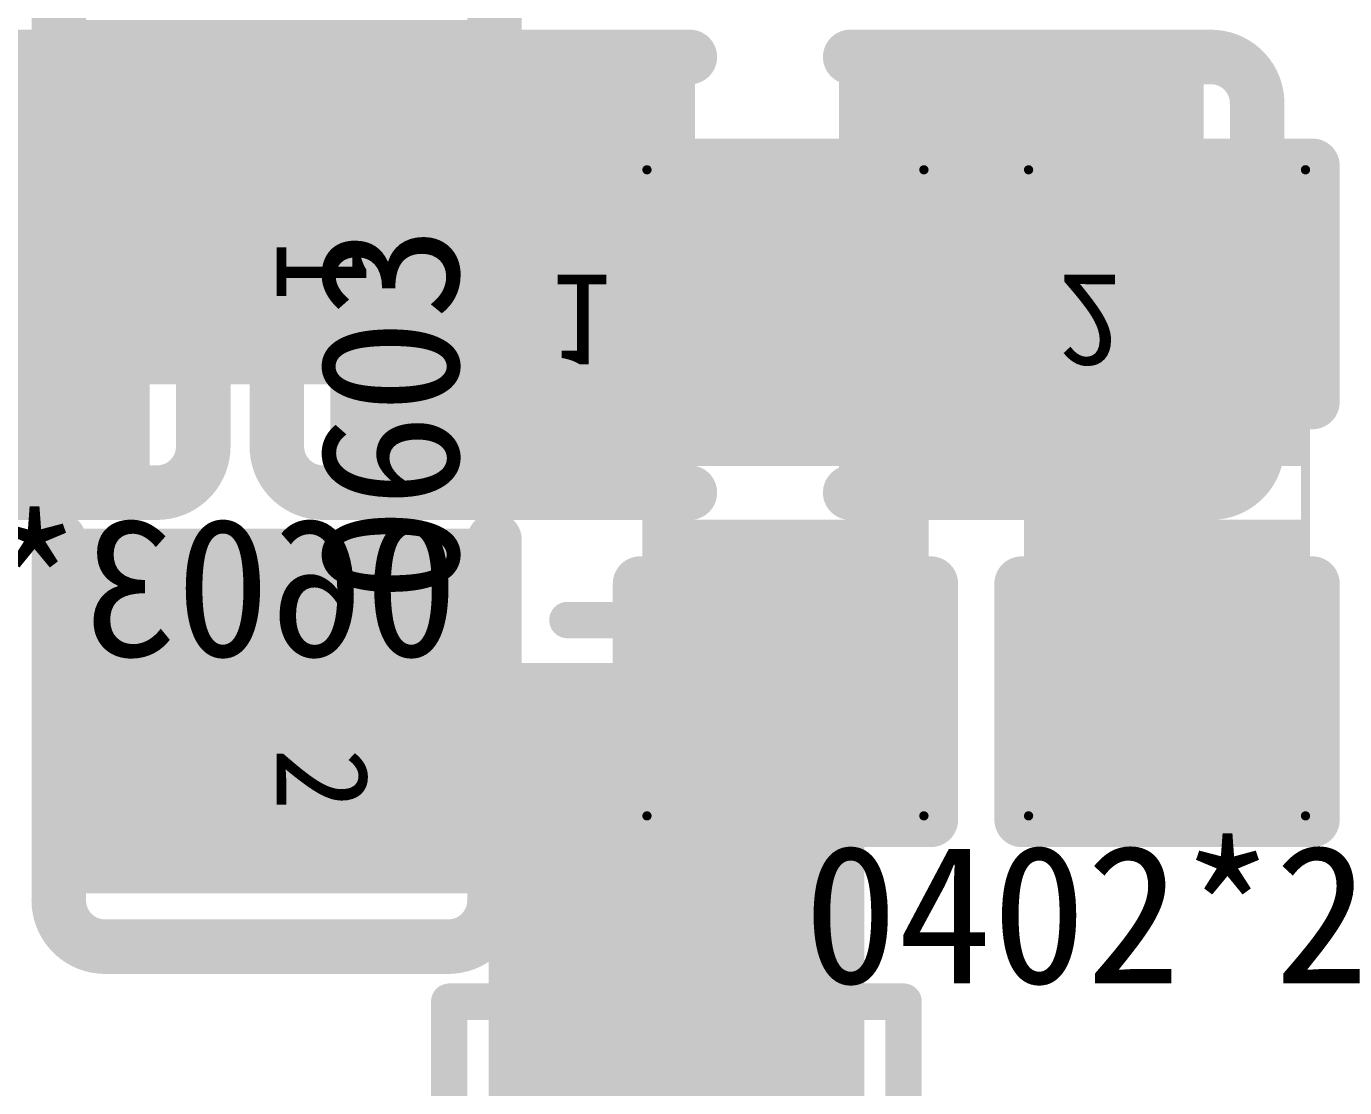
# Model space of a CAD drawing. Header units: millimetres. Extents: x 7.33 to 10.08, y 7.01 to 8.78.
# Drawn here: x 9.7102 to 9.8531, y 8.476 to 8.591 of the extents above; entities that cross this region are included whole.
import ezdxf

# ---------------------------------------------------------------- set-up
doc = ezdxf.new("R2010")
doc.units = ezdxf.units.MM
doc.header["$MEASUREMENT"] = 0
for name, color, linetype in [('BottomLayer', 5, 'Continuous'), ('BottomOverlay', 54, 'Continuous'), ('BottomPaste', 16, 'Continuous'), ('BottomSolder', 6, 'Continuous'), ('Mechanical1', 6, 'Continuous'), ('Mechanical13', 56, 'Continuous'), ('Mechanical16', 56, 'Continuous'), ('Mechanical20', 56, 'Continuous'), ('Mechanical5', 56, 'Continuous'), ('TopLayer', 1, 'Continuous'), ('TopOverlay', 2, 'Continuous'), ('TopPaste', 8, 'Continuous'), ('TopSolder', 216, 'Continuous')]:
    doc.layers.add(name, color=color, linetype=linetype)

# ---------------------------------------------------------------- blocks, each defined once
blk = doc.blocks.new('R0402_134')
at = {"layer": 'Mechanical16'}
for points, const_width in [([(-0.03543, 0.01575), (-0.00984, 0.01575)], 0.00591), ([(-0.03543, 0.01575), (-0.03543, -0.01575)], 0.00591), ([(0.00984, 0.01575), (0.03543, 0.01575)], 0.00591), ([(0.03543, 0.01575), (0.03543, -0.01575)], 0.00591), ([(-0.035, 0.015), (0.035, 0.015)], 0.001), ([(-0.035, 0.015), (-0.035, -0.015)], 0.001), ([(0.035, 0.015), (0.035, -0.015)], 0.001), ([(-0.03543, -0.01575), (-0.00984, -0.01575)], 0.00591), ([(0.00984, -0.01575), (0.03543, -0.01575)], 0.00591), ([(-0.035, -0.015), (0.035, -0.015)], 0.001)]:
    blk.add_lwpolyline(points, dxfattribs=dict(at, const_width=const_width))
for points, const_width in [([(-0.03691, 0.01575, 1), (-0.03395, 0.01575, 1)], 0.00295), ([(-0.03691, 0.01575, 1), (-0.03395, 0.01575, 1)], 0.00295), ([(-0.01132, 0.01575, 1), (-0.00836, 0.01575, 1)], 0.00295), ([(0.00836, 0.01575, 1), (0.01132, 0.01575, 1)], 0.00295), ([(0.03395, 0.01575, 1), (0.03691, 0.01575, 1)], 0.00295), ([(0.03395, 0.01575, 1), (0.03691, 0.01575, 1)], 0.00295), ([(-0.03525, 0.015, 1), (-0.03475, 0.015, 1)], 0.0005), ([(-0.03525, 0.015, 1), (-0.03475, 0.015, 1)], 0.0005), ([(0.03475, 0.015, 1), (0.03525, 0.015, 1)], 0.0005), ([(0.03475, 0.015, 1), (0.03525, 0.015, 1)], 0.0005), ([(-0.03691, -0.01575, 1), (-0.03395, -0.01575, 1)], 0.00295), ([(-0.03691, -0.01575, 1), (-0.03395, -0.01575, 1)], 0.00295), ([(-0.01132, -0.01575, 1), (-0.00836, -0.01575, 1)], 0.00295), ([(0.00836, -0.01575, 1), (0.01132, -0.01575, 1)], 0.00295), ([(0.03395, -0.01575, 1), (0.03691, -0.01575, 1)], 0.00295), ([(0.03395, -0.01575, 1), (0.03691, -0.01575, 1)], 0.00295), ([(-0.03525, -0.015, 1), (-0.03475, -0.015, 1)], 0.0005), ([(-0.03525, -0.015, 1), (-0.03475, -0.015, 1)], 0.0005), ([(0.03475, -0.015, 1), (0.03525, -0.015, 1)], 0.0005), ([(0.03475, -0.015, 1), (0.03525, -0.015, 1)], 0.0005)]:
    blk.add_lwpolyline(points, format="xyb", close=True, dxfattribs=dict(at, const_width=const_width))
at = {"layer": 'TopLayer'}
for points in [[(-0.0069, 0.01082), (-0.02855, 0.01082), (-0.0069, -0.01082), (-0.02855, -0.01082)], [(0.02855, 0.01082), (0.0069, 0.01082), (0.02855, -0.01082), (0.0069, -0.01082)]]:
    blk.add_solid(points, dxfattribs=at)
at = {"layer": 'TopOverlay', "const_width": 0.00591}
for points in [[(-0.03543, 0.01575), (-0.03543, -0.01575)], [(-0.03543, 0.01575), (-0.00984, 0.01575)], [(0.00984, 0.01575), (0.03543, 0.01575)], [(0.03543, 0.01575), (0.03543, -0.01575)], [(-0.03543, -0.01575), (-0.00984, -0.01575)], [(0.00984, -0.01575), (0.03543, -0.01575)]]:
    blk.add_lwpolyline(points, dxfattribs=at)
at = {"layer": 'TopOverlay', "const_width": 0.00295}
for points in [[(-0.03691, 0.01575, 1), (-0.03395, 0.01575, 1)], [(-0.03691, 0.01575, 1), (-0.03395, 0.01575, 1)], [(-0.01132, 0.01575, 1), (-0.00836, 0.01575, 1)], [(0.00836, 0.01575, 1), (0.01132, 0.01575, 1)], [(0.03395, 0.01575, 1), (0.03691, 0.01575, 1)], [(0.03395, 0.01575, 1), (0.03691, 0.01575, 1)], [(-0.03691, -0.01575, 1), (-0.03395, -0.01575, 1)], [(-0.03691, -0.01575, 1), (-0.03395, -0.01575, 1)], [(-0.01132, -0.01575, 1), (-0.00836, -0.01575, 1)], [(0.00836, -0.01575, 1), (0.01132, -0.01575, 1)], [(0.03395, -0.01575, 1), (0.03691, -0.01575, 1)], [(0.03395, -0.01575, 1), (0.03691, -0.01575, 1)]]:
    blk.add_lwpolyline(points, format="xyb", close=True, dxfattribs=at)
at = {"layer": 'TopPaste'}
for points in [[(-0.0069, 0.01082), (-0.02855, 0.01082), (-0.0069, -0.01082), (-0.02855, -0.01082)], [(0.02855, 0.01082), (0.0069, 0.01082), (0.02855, -0.01082), (0.0069, -0.01082)]]:
    blk.add_solid(points, dxfattribs=at)
at = {"layer": 'TopSolder'}
for points in [[(-0.0029, 0.01482), (-0.03254, 0.01482), (-0.0029, -0.01482), (-0.03254, -0.01482)], [(0.03254, 0.01482), (0.0029, 0.01482), (0.03254, -0.01482), (0.0029, -0.01482)]]:
    blk.add_solid(points, dxfattribs=at)
blk = doc.blocks.new('R0402_138')
at = {"layer": 'Mechanical16'}
for points, const_width in [([(-0.03543, 0.01575), (-0.00984, 0.01575)], 0.00591), ([(-0.03543, 0.01575), (-0.03543, -0.01575)], 0.00591), ([(0.00984, 0.01575), (0.03543, 0.01575)], 0.00591), ([(0.03543, 0.01575), (0.03543, -0.01575)], 0.00591), ([(-0.035, 0.015), (0.035, 0.015)], 0.001), ([(-0.035, 0.015), (-0.035, -0.015)], 0.001), ([(0.035, 0.015), (0.035, -0.015)], 0.001), ([(-0.03543, -0.01575), (-0.00984, -0.01575)], 0.00591), ([(0.00984, -0.01575), (0.03543, -0.01575)], 0.00591), ([(-0.035, -0.015), (0.035, -0.015)], 0.001)]:
    blk.add_lwpolyline(points, dxfattribs=dict(at, const_width=const_width))
for points, const_width in [([(-0.03691, 0.01575, 1), (-0.03395, 0.01575, 1)], 0.00295), ([(-0.03691, 0.01575, 1), (-0.03395, 0.01575, 1)], 0.00295), ([(-0.01132, 0.01575, 1), (-0.00836, 0.01575, 1)], 0.00295), ([(0.00836, 0.01575, 1), (0.01132, 0.01575, 1)], 0.00295), ([(0.03395, 0.01575, 1), (0.03691, 0.01575, 1)], 0.00295), ([(0.03395, 0.01575, 1), (0.03691, 0.01575, 1)], 0.00295), ([(-0.03525, 0.015, 1), (-0.03475, 0.015, 1)], 0.0005), ([(-0.03525, 0.015, 1), (-0.03475, 0.015, 1)], 0.0005), ([(0.03475, 0.015, 1), (0.03525, 0.015, 1)], 0.0005), ([(0.03475, 0.015, 1), (0.03525, 0.015, 1)], 0.0005), ([(-0.03691, -0.01575, 1), (-0.03395, -0.01575, 1)], 0.00295), ([(-0.03691, -0.01575, 1), (-0.03395, -0.01575, 1)], 0.00295), ([(-0.01132, -0.01575, 1), (-0.00836, -0.01575, 1)], 0.00295), ([(0.00836, -0.01575, 1), (0.01132, -0.01575, 1)], 0.00295), ([(0.03395, -0.01575, 1), (0.03691, -0.01575, 1)], 0.00295), ([(0.03395, -0.01575, 1), (0.03691, -0.01575, 1)], 0.00295), ([(-0.03525, -0.015, 1), (-0.03475, -0.015, 1)], 0.0005), ([(-0.03525, -0.015, 1), (-0.03475, -0.015, 1)], 0.0005), ([(0.03475, -0.015, 1), (0.03525, -0.015, 1)], 0.0005), ([(0.03475, -0.015, 1), (0.03525, -0.015, 1)], 0.0005)]:
    blk.add_lwpolyline(points, format="xyb", close=True, dxfattribs=dict(at, const_width=const_width))
at = {"layer": 'TopLayer'}
for points in [[(-0.0069, 0.01082), (-0.02855, 0.01082), (-0.0069, -0.01082), (-0.02855, -0.01082)], [(0.02855, 0.01082), (0.0069, 0.01082), (0.02855, -0.01082), (0.0069, -0.01082)]]:
    blk.add_solid(points, dxfattribs=at)
at = {"layer": 'TopOverlay', "const_width": 0.00591}
for points in [[(-0.03543, 0.01575), (-0.03543, -0.01575)], [(-0.03543, 0.01575), (-0.00984, 0.01575)], [(0.00984, 0.01575), (0.03543, 0.01575)], [(0.03543, 0.01575), (0.03543, -0.01575)], [(-0.03543, -0.01575), (-0.00984, -0.01575)], [(0.00984, -0.01575), (0.03543, -0.01575)]]:
    blk.add_lwpolyline(points, dxfattribs=at)
at = {"layer": 'TopOverlay', "const_width": 0.00295}
for points in [[(-0.03691, 0.01575, 1), (-0.03395, 0.01575, 1)], [(-0.03691, 0.01575, 1), (-0.03395, 0.01575, 1)], [(-0.01132, 0.01575, 1), (-0.00836, 0.01575, 1)], [(0.00836, 0.01575, 1), (0.01132, 0.01575, 1)], [(0.03395, 0.01575, 1), (0.03691, 0.01575, 1)], [(0.03395, 0.01575, 1), (0.03691, 0.01575, 1)], [(-0.03691, -0.01575, 1), (-0.03395, -0.01575, 1)], [(-0.03691, -0.01575, 1), (-0.03395, -0.01575, 1)], [(-0.01132, -0.01575, 1), (-0.00836, -0.01575, 1)], [(0.00836, -0.01575, 1), (0.01132, -0.01575, 1)], [(0.03395, -0.01575, 1), (0.03691, -0.01575, 1)], [(0.03395, -0.01575, 1), (0.03691, -0.01575, 1)]]:
    blk.add_lwpolyline(points, format="xyb", close=True, dxfattribs=at)
at = {"layer": 'TopPaste'}
for points in [[(-0.0069, 0.01082), (-0.02855, 0.01082), (-0.0069, -0.01082), (-0.02855, -0.01082)], [(0.02855, 0.01082), (0.0069, 0.01082), (0.02855, -0.01082), (0.0069, -0.01082)]]:
    blk.add_solid(points, dxfattribs=at)
at = {"layer": 'TopSolder'}
for points in [[(-0.0029, 0.01482), (-0.03254, 0.01482), (-0.0029, -0.01482), (-0.03254, -0.01482)], [(0.03254, 0.01482), (0.0029, 0.01482), (0.03254, -0.01482), (0.0029, -0.01482)]]:
    blk.add_solid(points, dxfattribs=at)
blk = doc.blocks.new('C0603_426')
at = {"layer": 'Mechanical16', "const_width": 0.00591}
for points in [[(-0.0531, 0.0186, -0.414214), (-0.0481, 0.0236)], [(0.0481, 0.0236, -0.414214), (0.0531, 0.0186)], [(-0.0481, -0.0236, -0.414214), (-0.0531, -0.0186)], [(0.0531, -0.0186, -0.414214), (0.0481, -0.0236)]]:
    blk.add_lwpolyline(points, format="xyb", dxfattribs=at)
for points in [[(-0.0481, 0.0236), (-0.00836, 0.0236)], [(0.00902, 0.0236), (0.0481, 0.0236)], [(-0.0531, 0.0186), (-0.0531, -0.0186)], [(0.0531, 0.0186), (0.0531, -0.0186)], [(-0.0481, -0.0236), (-0.00836, -0.0236)], [(0.00902, -0.0236), (0.0481, -0.0236)]]:
    blk.add_lwpolyline(points, dxfattribs=at)
at = {"layer": 'Mechanical16', "const_width": 0.00296}
for points in [[(-0.04958, 0.0236, 1), (-0.04662, 0.0236, 1)], [(-0.04958, 0.0236, 1), (-0.04662, 0.0236, 1)], [(-0.00984, 0.0236, 1), (-0.00688, 0.0236, 1)], [(0.00754, 0.0236, 1), (0.0105, 0.0236, 1)], [(0.04662, 0.0236, 1), (0.04958, 0.0236, 1)], [(0.04662, 0.0236, 1), (0.04958, 0.0236, 1)], [(-0.05458, 0.0186, 1), (-0.05162, 0.0186, 1)], [(-0.05458, 0.0186, 1), (-0.05162, 0.0186, 1)], [(0.05162, 0.0186, 1), (0.05458, 0.0186, 1)], [(0.05162, 0.0186, 1), (0.05458, 0.0186, 1)], [(-0.05458, -0.0186, 1), (-0.05162, -0.0186, 1)], [(-0.05458, -0.0186, 1), (-0.05162, -0.0186, 1)], [(0.05162, -0.0186, 1), (0.05458, -0.0186, 1)], [(0.05162, -0.0186, 1), (0.05458, -0.0186, 1)], [(-0.04958, -0.0236, 1), (-0.04662, -0.0236, 1)], [(-0.04958, -0.0236, 1), (-0.04662, -0.0236, 1)], [(-0.00984, -0.0236, 1), (-0.00688, -0.0236, 1)], [(0.00754, -0.0236, 1), (0.0105, -0.0236, 1)], [(0.04662, -0.0236, 1), (0.04958, -0.0236, 1)], [(0.04662, -0.0236, 1), (0.04958, -0.0236, 1)]]:
    blk.add_lwpolyline(points, format="xyb", close=True, dxfattribs=at)
at = {"layer": 'TopLayer'}
for points in [[(-0.01181, 0.01771), (-0.04331, 0.01771), (-0.01181, -0.01771), (-0.04331, -0.01771)], [(0.04331, 0.01771), (0.01181, 0.01771), (0.04331, -0.01771), (0.01181, -0.01771)]]:
    blk.add_solid(points, dxfattribs=at)
at = {"layer": 'TopOverlay', "const_width": 0.00591}
for points in [[(-0.0531, 0.0186, -0.414214), (-0.0481, 0.0236)], [(0.0481, 0.0236, -0.414214), (0.0531, 0.0186)], [(-0.0481, -0.0236, -0.414214), (-0.0531, -0.0186)], [(0.0531, -0.0186, -0.414214), (0.0481, -0.0236)]]:
    blk.add_lwpolyline(points, format="xyb", dxfattribs=at)
for points in [[(-0.0481, 0.0236), (-0.00836, 0.0236)], [(0.00902, 0.0236), (0.0481, 0.0236)], [(-0.0531, 0.0186), (-0.0531, -0.0186)], [(0.0531, 0.0186), (0.0531, -0.0186)], [(-0.0481, -0.0236), (-0.00836, -0.0236)], [(0.00902, -0.0236), (0.0481, -0.0236)]]:
    blk.add_lwpolyline(points, dxfattribs=at)
at = {"layer": 'TopOverlay', "const_width": 0.00296}
for points in [[(-0.04958, 0.0236, 1), (-0.04662, 0.0236, 1)], [(-0.04958, 0.0236, 1), (-0.04662, 0.0236, 1)], [(-0.00984, 0.0236, 1), (-0.00688, 0.0236, 1)], [(0.00754, 0.0236, 1), (0.0105, 0.0236, 1)], [(0.04662, 0.0236, 1), (0.04958, 0.0236, 1)], [(0.04662, 0.0236, 1), (0.04958, 0.0236, 1)], [(-0.05458, 0.0186, 1), (-0.05162, 0.0186, 1)], [(-0.05458, 0.0186, 1), (-0.05162, 0.0186, 1)], [(0.05162, 0.0186, 1), (0.05458, 0.0186, 1)], [(0.05162, 0.0186, 1), (0.05458, 0.0186, 1)], [(-0.05458, -0.0186, 1), (-0.05162, -0.0186, 1)], [(-0.05458, -0.0186, 1), (-0.05162, -0.0186, 1)], [(0.05162, -0.0186, 1), (0.05458, -0.0186, 1)], [(0.05162, -0.0186, 1), (0.05458, -0.0186, 1)], [(-0.04958, -0.0236, 1), (-0.04662, -0.0236, 1)], [(-0.04958, -0.0236, 1), (-0.04662, -0.0236, 1)], [(-0.00984, -0.0236, 1), (-0.00688, -0.0236, 1)], [(0.00754, -0.0236, 1), (0.0105, -0.0236, 1)], [(0.04662, -0.0236, 1), (0.04958, -0.0236, 1)], [(0.04662, -0.0236, 1), (0.04958, -0.0236, 1)]]:
    blk.add_lwpolyline(points, format="xyb", close=True, dxfattribs=at)
at = {"layer": 'TopPaste'}
for points in [[(-0.01181, 0.01771), (-0.04331, 0.01771), (-0.01181, -0.01771), (-0.04331, -0.01771)], [(0.04331, 0.01771), (0.01181, 0.01771), (0.04331, -0.01771), (0.01181, -0.01771)]]:
    blk.add_solid(points, dxfattribs=at)
at = {"layer": 'TopSolder'}
for points in [[(-0.00781, 0.02171), (-0.04731, 0.02171), (-0.00781, -0.02171), (-0.04731, -0.02171)], [(0.04731, 0.02171), (0.00781, 0.02171), (0.04731, -0.02171), (0.00781, -0.02171)]]:
    blk.add_solid(points, dxfattribs=at)
at = {"layer": 'Mechanical20'}
for s, p in [('1', (-0.02356, 0)), ('2', (0.03156, 0))]:
    blk.add_text(s, height=0.01, dxfattribs=at).set_placement(p)
blk = doc.blocks.new('C0603_B_432')
at = {"layer": 'BottomLayer'}
for points in [[(-0.01181, 0.01771), (-0.04331, 0.01771), (-0.01181, -0.01771), (-0.04331, -0.01771)], [(0.04331, 0.01771), (0.01181, 0.01771), (0.04331, -0.01771), (0.01181, -0.01771)]]:
    blk.add_solid(points, dxfattribs=at)
at = {"layer": 'BottomOverlay', "const_width": 0.00591}
for points in [[(-0.0531, 0.0186, -0.414214), (-0.0481, 0.0236)], [(0.0481, 0.0236, -0.414214), (0.0531, 0.0186)], [(-0.0481, -0.0236, -0.414214), (-0.0531, -0.0186)], [(0.0531, -0.0186, -0.414214), (0.0481, -0.0236)]]:
    blk.add_lwpolyline(points, format="xyb", dxfattribs=at)
for points in [[(-0.0481, 0.0236), (-0.00836, 0.0236)], [(0.00902, 0.0236), (0.0481, 0.0236)], [(-0.0531, -0.0186), (-0.0531, 0.0186)], [(0.0531, -0.0186), (0.0531, 0.0186)], [(-0.0481, -0.0236), (-0.00836, -0.0236)], [(0.00902, -0.0236), (0.0481, -0.0236)]]:
    blk.add_lwpolyline(points, dxfattribs=at)
at = {"layer": 'BottomOverlay', "const_width": 0.00296}
for points in [[(-0.04958, 0.0236, 1), (-0.04662, 0.0236, 1)], [(-0.04958, 0.0236, 1), (-0.04662, 0.0236, 1)], [(-0.00984, 0.0236, 1), (-0.00688, 0.0236, 1)], [(0.00754, 0.0236, 1), (0.0105, 0.0236, 1)], [(0.04662, 0.0236, 1), (0.04958, 0.0236, 1)], [(0.04662, 0.0236, 1), (0.04958, 0.0236, 1)], [(-0.05458, 0.0186, 1), (-0.05162, 0.0186, 1)], [(-0.05458, 0.0186, 1), (-0.05162, 0.0186, 1)], [(0.05162, 0.0186, 1), (0.05458, 0.0186, 1)], [(0.05162, 0.0186, 1), (0.05458, 0.0186, 1)], [(-0.05458, -0.0186, 1), (-0.05162, -0.0186, 1)], [(-0.05458, -0.0186, 1), (-0.05162, -0.0186, 1)], [(0.05162, -0.0186, 1), (0.05458, -0.0186, 1)], [(0.05162, -0.0186, 1), (0.05458, -0.0186, 1)], [(-0.04958, -0.0236, 1), (-0.04662, -0.0236, 1)], [(-0.04958, -0.0236, 1), (-0.04662, -0.0236, 1)], [(-0.00984, -0.0236, 1), (-0.00688, -0.0236, 1)], [(0.00754, -0.0236, 1), (0.0105, -0.0236, 1)], [(0.04662, -0.0236, 1), (0.04958, -0.0236, 1)], [(0.04662, -0.0236, 1), (0.04958, -0.0236, 1)]]:
    blk.add_lwpolyline(points, format="xyb", close=True, dxfattribs=at)
at = {"layer": 'BottomPaste'}
for points in [[(-0.01181, 0.01771), (-0.04331, 0.01771), (-0.01181, -0.01771), (-0.04331, -0.01771)], [(0.04331, 0.01771), (0.01181, 0.01771), (0.04331, -0.01771), (0.01181, -0.01771)]]:
    blk.add_solid(points, dxfattribs=at)
at = {"layer": 'BottomSolder'}
for points in [[(-0.00781, 0.02171), (-0.04731, 0.02171), (-0.00781, -0.02171), (-0.04731, -0.02171)], [(0.04731, 0.02171), (0.00781, 0.02171), (0.04731, -0.02171), (0.00781, -0.02171)]]:
    blk.add_solid(points, dxfattribs=at)
at = {"layer": 'Mechanical16', "const_width": 0.00591}
for points in [[(-0.0531, 0.0186, -0.414214), (-0.0481, 0.0236)], [(0.0481, 0.0236, -0.414214), (0.0531, 0.0186)], [(-0.0481, -0.0236, -0.414214), (-0.0531, -0.0186)], [(0.0531, -0.0186, -0.414214), (0.0481, -0.0236)]]:
    blk.add_lwpolyline(points, format="xyb", dxfattribs=at)
for points in [[(-0.0481, 0.0236), (-0.00836, 0.0236)], [(0.00902, 0.0236), (0.0481, 0.0236)], [(-0.0531, -0.0186), (-0.0531, 0.0186)], [(0.0531, -0.0186), (0.0531, 0.0186)], [(-0.0481, -0.0236), (-0.00836, -0.0236)], [(0.00902, -0.0236), (0.0481, -0.0236)]]:
    blk.add_lwpolyline(points, dxfattribs=at)
at = {"layer": 'Mechanical16', "const_width": 0.00296}
for points in [[(-0.04958, 0.0236, 1), (-0.04662, 0.0236, 1)], [(-0.04958, 0.0236, 1), (-0.04662, 0.0236, 1)], [(-0.00984, 0.0236, 1), (-0.00688, 0.0236, 1)], [(0.00754, 0.0236, 1), (0.0105, 0.0236, 1)], [(0.04662, 0.0236, 1), (0.04958, 0.0236, 1)], [(0.04662, 0.0236, 1), (0.04958, 0.0236, 1)], [(-0.05458, 0.0186, 1), (-0.05162, 0.0186, 1)], [(-0.05458, 0.0186, 1), (-0.05162, 0.0186, 1)], [(0.05162, 0.0186, 1), (0.05458, 0.0186, 1)], [(0.05162, 0.0186, 1), (0.05458, 0.0186, 1)], [(-0.05458, -0.0186, 1), (-0.05162, -0.0186, 1)], [(-0.05458, -0.0186, 1), (-0.05162, -0.0186, 1)], [(0.05162, -0.0186, 1), (0.05458, -0.0186, 1)], [(0.05162, -0.0186, 1), (0.05458, -0.0186, 1)], [(-0.04958, -0.0236, 1), (-0.04662, -0.0236, 1)], [(-0.04958, -0.0236, 1), (-0.04662, -0.0236, 1)], [(-0.00984, -0.0236, 1), (-0.00688, -0.0236, 1)], [(0.00754, -0.0236, 1), (0.0105, -0.0236, 1)], [(0.04662, -0.0236, 1), (0.04958, -0.0236, 1)], [(0.04662, -0.0236, 1), (0.04958, -0.0236, 1)]]:
    blk.add_lwpolyline(points, format="xyb", close=True, dxfattribs=at)
at = {"layer": 'Mechanical20', "text_generation_flag": 2}
for s, p in [('1', (-0.02356, 0)), ('2', (0.03156, 0))]:
    blk.add_text(s, height=0.01, rotation=180, dxfattribs=at).set_placement(p)
blk = doc.blocks.new('C0603_B_441')
at = {"layer": 'BottomLayer'}
for points in [[(-0.01181, 0.01771), (-0.04331, 0.01771), (-0.01181, -0.01771), (-0.04331, -0.01771)], [(0.04331, 0.01771), (0.01181, 0.01771), (0.04331, -0.01771), (0.01181, -0.01771)]]:
    blk.add_solid(points, dxfattribs=at)
at = {"layer": 'BottomOverlay', "const_width": 0.00591}
for points in [[(-0.0531, 0.0186, -0.414214), (-0.0481, 0.0236)], [(0.0481, 0.0236, -0.414214), (0.0531, 0.0186)], [(-0.0481, -0.0236, -0.414214), (-0.0531, -0.0186)], [(0.0531, -0.0186, -0.414214), (0.0481, -0.0236)]]:
    blk.add_lwpolyline(points, format="xyb", dxfattribs=at)
for points in [[(-0.00836, 0.0236), (-0.0481, 0.0236)], [(0.0481, 0.0236), (0.00902, 0.0236)], [(-0.0531, 0.0186), (-0.0531, -0.0186)], [(0.0531, 0.0186), (0.0531, -0.0186)], [(-0.00836, -0.0236), (-0.0481, -0.0236)], [(0.0481, -0.0236), (0.00902, -0.0236)]]:
    blk.add_lwpolyline(points, dxfattribs=at)
at = {"layer": 'BottomOverlay', "const_width": 0.00296}
for points in [[(-0.04958, 0.0236, 1), (-0.04662, 0.0236, 1)], [(-0.04958, 0.0236, 1), (-0.04662, 0.0236, 1)], [(-0.00984, 0.0236, 1), (-0.00688, 0.0236, 1)], [(0.00754, 0.0236, 1), (0.0105, 0.0236, 1)], [(0.04662, 0.0236, 1), (0.04958, 0.0236, 1)], [(0.04662, 0.0236, 1), (0.04958, 0.0236, 1)], [(-0.05458, 0.0186, 1), (-0.05162, 0.0186, 1)], [(-0.05458, 0.0186, 1), (-0.05162, 0.0186, 1)], [(0.05162, 0.0186, 1), (0.05458, 0.0186, 1)], [(0.05162, 0.0186, 1), (0.05458, 0.0186, 1)], [(-0.05458, -0.0186, 1), (-0.05162, -0.0186, 1)], [(-0.05458, -0.0186, 1), (-0.05162, -0.0186, 1)], [(0.05162, -0.0186, 1), (0.05458, -0.0186, 1)], [(0.05162, -0.0186, 1), (0.05458, -0.0186, 1)], [(-0.04958, -0.0236, 1), (-0.04662, -0.0236, 1)], [(-0.04958, -0.0236, 1), (-0.04662, -0.0236, 1)], [(-0.00984, -0.0236, 1), (-0.00688, -0.0236, 1)], [(0.00754, -0.0236, 1), (0.0105, -0.0236, 1)], [(0.04662, -0.0236, 1), (0.04958, -0.0236, 1)], [(0.04662, -0.0236, 1), (0.04958, -0.0236, 1)]]:
    blk.add_lwpolyline(points, format="xyb", close=True, dxfattribs=at)
at = {"layer": 'BottomPaste'}
for points in [[(-0.01181, 0.01771), (-0.04331, 0.01771), (-0.01181, -0.01771), (-0.04331, -0.01771)], [(0.04331, 0.01771), (0.01181, 0.01771), (0.04331, -0.01771), (0.01181, -0.01771)]]:
    blk.add_solid(points, dxfattribs=at)
at = {"layer": 'BottomSolder'}
for points in [[(-0.00781, 0.02171), (-0.04731, 0.02171), (-0.00781, -0.02171), (-0.04731, -0.02171)], [(0.04731, 0.02171), (0.00781, 0.02171), (0.04731, -0.02171), (0.00781, -0.02171)]]:
    blk.add_solid(points, dxfattribs=at)
at = {"layer": 'Mechanical16', "const_width": 0.00591}
for points in [[(-0.0531, 0.0186, -0.414214), (-0.0481, 0.0236)], [(0.0481, 0.0236, -0.414214), (0.0531, 0.0186)], [(-0.0481, -0.0236, -0.414214), (-0.0531, -0.0186)], [(0.0531, -0.0186, -0.414214), (0.0481, -0.0236)]]:
    blk.add_lwpolyline(points, format="xyb", dxfattribs=at)
for points in [[(-0.00836, 0.0236), (-0.0481, 0.0236)], [(0.0481, 0.0236), (0.00902, 0.0236)], [(-0.0531, 0.0186), (-0.0531, -0.0186)], [(0.0531, 0.0186), (0.0531, -0.0186)], [(-0.00836, -0.0236), (-0.0481, -0.0236)], [(0.0481, -0.0236), (0.00902, -0.0236)]]:
    blk.add_lwpolyline(points, dxfattribs=at)
at = {"layer": 'Mechanical16', "const_width": 0.00296}
for points in [[(-0.04958, 0.0236, 1), (-0.04662, 0.0236, 1)], [(-0.04958, 0.0236, 1), (-0.04662, 0.0236, 1)], [(-0.00984, 0.0236, 1), (-0.00688, 0.0236, 1)], [(0.00754, 0.0236, 1), (0.0105, 0.0236, 1)], [(0.04662, 0.0236, 1), (0.04958, 0.0236, 1)], [(0.04662, 0.0236, 1), (0.04958, 0.0236, 1)], [(-0.05458, 0.0186, 1), (-0.05162, 0.0186, 1)], [(-0.05458, 0.0186, 1), (-0.05162, 0.0186, 1)], [(0.05162, 0.0186, 1), (0.05458, 0.0186, 1)], [(0.05162, 0.0186, 1), (0.05458, 0.0186, 1)], [(-0.05458, -0.0186, 1), (-0.05162, -0.0186, 1)], [(-0.05458, -0.0186, 1), (-0.05162, -0.0186, 1)], [(0.05162, -0.0186, 1), (0.05458, -0.0186, 1)], [(0.05162, -0.0186, 1), (0.05458, -0.0186, 1)], [(-0.04958, -0.0236, 1), (-0.04662, -0.0236, 1)], [(-0.04958, -0.0236, 1), (-0.04662, -0.0236, 1)], [(-0.00984, -0.0236, 1), (-0.00688, -0.0236, 1)], [(0.00754, -0.0236, 1), (0.0105, -0.0236, 1)], [(0.04662, -0.0236, 1), (0.04958, -0.0236, 1)], [(0.04662, -0.0236, 1), (0.04958, -0.0236, 1)]]:
    blk.add_lwpolyline(points, format="xyb", close=True, dxfattribs=at)
at = {"layer": 'Mechanical20', "text_generation_flag": 2}
for s, p in [('1', (-0.02356, 0)), ('2', (0.03156, 0))]:
    blk.add_text(s, height=0.01, rotation=180, dxfattribs=at).set_placement(p)
blk = doc.blocks.new('SOD_323_B_572')
at = {"layer": 'BottomLayer'}
for points in [[(-0.06614, -0.01634), (-0.02677, -0.01634), (-0.06614, 0.01634), (-0.02677, 0.01634)], [(0.02677, -0.01634), (0.06614, -0.01634), (0.02677, 0.01634), (0.06614, 0.01634)]]:
    blk.add_solid(points, dxfattribs=at)
at = {"layer": 'BottomOverlay'}
for points, const_width in [([(-0.01575, 0.02362), (0.01575, 0.02362)], 0.00787), ([(-0.01575, 0.02362), (-0.01575, -0.02362)], 0.00787), ([(-0.00512, 0.02362), (-0.00512, -0.02362)], 0.00787), ([(0.01575, 0.02362), (0.01575, -0.02362)], 0.00787), ([(-0.0748, 0.01181), (-0.0748, -0.01181)], 0.00394), ([(-0.01575, -0.02362), (0.01575, -0.02362)], 0.00787)]:
    blk.add_lwpolyline(points, dxfattribs=dict(at, const_width=const_width))
for points, const_width in [([(-0.01772, 0.02362, 1), (-0.01378, 0.02362, 1)], 0.00394), ([(-0.01772, 0.02362, 1), (-0.01378, 0.02362, 1)], 0.00394), ([(-0.00709, 0.02362, 1), (-0.00315, 0.02362, 1)], 0.00394), ([(0.01378, 0.02362, 1), (0.01772, 0.02362, 1)], 0.00394), ([(0.01378, 0.02362, 1), (0.01772, 0.02362, 1)], 0.00394), ([(-0.07579, 0.01181, 1), (-0.07382, 0.01181, 1)], 0.00197), ([(-0.07579, -0.01181, 1), (-0.07382, -0.01181, 1)], 0.00197), ([(-0.01772, -0.02362, 1), (-0.01378, -0.02362, 1)], 0.00394), ([(-0.01772, -0.02362, 1), (-0.01378, -0.02362, 1)], 0.00394), ([(-0.00709, -0.02362, 1), (-0.00315, -0.02362, 1)], 0.00394), ([(0.01378, -0.02362, 1), (0.01772, -0.02362, 1)], 0.00394), ([(0.01378, -0.02362, 1), (0.01772, -0.02362, 1)], 0.00394)]:
    blk.add_lwpolyline(points, format="xyb", close=True, dxfattribs=dict(at, const_width=const_width))
at = {"layer": 'BottomPaste'}
for points in [[(-0.06614, -0.01634), (-0.02677, -0.01634), (-0.06614, 0.01634), (-0.02677, 0.01634)], [(0.02677, -0.01634), (0.06614, -0.01634), (0.02677, 0.01634), (0.06614, 0.01634)]]:
    blk.add_solid(points, dxfattribs=at)
at = {"layer": 'BottomSolder'}
for points in [[(-0.07014, -0.02034), (-0.02277, -0.02034), (-0.07014, 0.02034), (-0.02277, 0.02034)], [(0.02277, -0.02034), (0.07014, -0.02034), (0.02277, 0.02034), (0.07014, 0.02034)]]:
    blk.add_solid(points, dxfattribs=at)
at = {"layer": 'Mechanical13', "const_width": 0.00394}
for points in [[(-0.03346, 0.02461), (0.03346, 0.02461)], [(-0.03346, 0.02461), (-0.03346, -0.02461)], [(0.03346, 0.02461), (0.03346, -0.02461)], [(-0.03346, -0.02461), (0.03346, -0.02461)]]:
    blk.add_lwpolyline(points, dxfattribs=at)
at = {"layer": 'Mechanical13', "const_width": 0.00197}
for points in [[(-0.03445, 0.02461, 1), (-0.03248, 0.02461, 1)], [(-0.03445, 0.02461, 1), (-0.03248, 0.02461, 1)], [(0.03248, 0.02461, 1), (0.03445, 0.02461, 1)], [(0.03248, 0.02461, 1), (0.03445, 0.02461, 1)], [(-0.03445, -0.02461, 1), (-0.03248, -0.02461, 1)], [(-0.03445, -0.02461, 1), (-0.03248, -0.02461, 1)], [(0.03248, -0.02461, 1), (0.03445, -0.02461, 1)], [(0.03248, -0.02461, 1), (0.03445, -0.02461, 1)]]:
    blk.add_lwpolyline(points, format="xyb", close=True, dxfattribs=at)

msp = doc.modelspace()

# ---------------------------------------------------------------- block references
for name, p, rotation in [('C0603_426', (9.73736, 8.54436), 270), ('C0603_B_441', (9.67631, 8.56405), 180), ('R0402_134', (9.79248, 8.54043), 270), ('R0402_138', (9.83382, 8.54043), 270), ('SOD_323_B_572', (9.78067, 8.45184), 270)]:
    msp.add_blockref(name, p, dxfattribs=dict(rotation=rotation))
msp.add_blockref('C0603_B_432', (9.79048, 8.56405))

# ---------------------------------------------------------------- texts
at = {"layer": 'Mechanical1'}
for s, rotation, p in [('0603', 90, (9.75705, 8.52861)), ('0402*2', 360, (9.79445, 8.48728))]:
    msp.add_text(s, height=0.015, rotation=rotation, dxfattribs=at).set_placement(p)
at = {"layer": 'Mechanical5', "text_generation_flag": 2}
msp.add_text('0603*2', height=0.015, rotation=360, dxfattribs=at).set_placement((9.75705, 8.52271))

doc.saveas('drawing.dxf')
